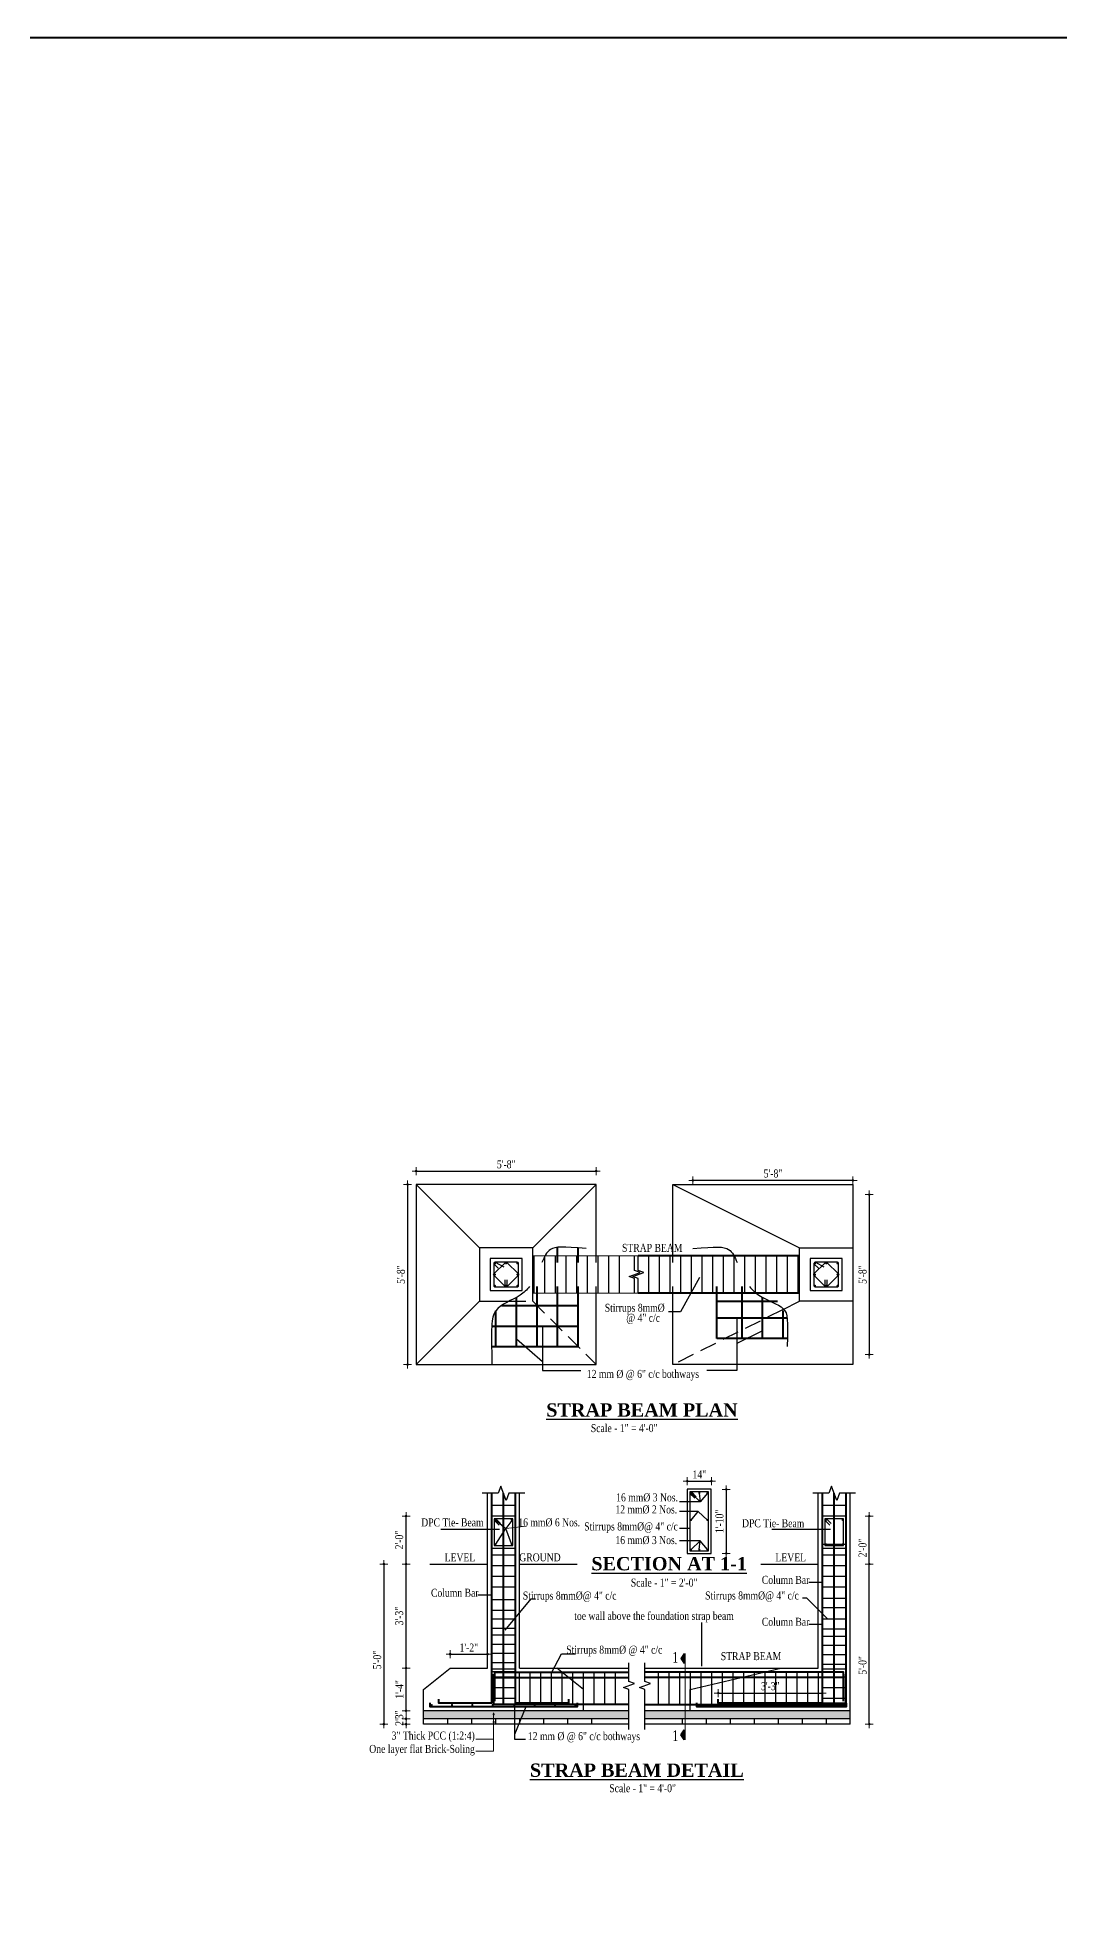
# Model space of a CAD drawing. Header units: feet. Extents: x 4160 to 31260, y -20219 to -1382.
# Drawn here: x 6504 to 7270, y -3109 to -1703 of the extents above; entities that cross this region are included whole.
import ezdxf

# ---------------------------------------------------------------- set-up
doc = ezdxf.new("R2010")
doc.units = ezdxf.units.FT
doc.header["$LTSCALE"] = 50
doc.header["$MEASUREMENT"] = 0
doc.header["$PDMODE"] = 34
doc.linetypes.add('DASHED2', pattern=[0.375, 0.25, -0.125])
for name, color, linetype, lineweight in [('BAR', 7, 'Continuous', 40), ('DIMENSION', 142, 'Continuous', 13), ('STIRRUP', 10, 'Continuous', 30), ('wall', 6, 'Continuous', 40)]:
    doc.layers.add(name, color=color, linetype=linetype, lineweight=lineweight)
doc.layers.add('Text', color=7, linetype='Continuous')
doc.styles.add('1.8 str', font='times.ttf', dxfattribs={"width": 0.8, "height": 6})
doc.styles.add('TITLE', font='times.ttf', dxfattribs={"height": 11})
doc.dimstyles.new('1.4', dxfattribs={"dimscale": 0, "dimtxt": 6, "dimasz": 0.5, "dimexe": 2, "dimexo": 9, "dimgap": 2, "dimtad": 1, "dimdec": 0, "dimlfac": 0.5, "dimzin": 3, "dimdsep": 46, "dimlunit": 4, "dimtxsty": '1.8 str', "dimblk": 'DIM', "dimcen": 3, "dimdle": 3, "dimse1": 1, "dimse2": 1, "dimclrd": 256, "dimclre": 256, "dimclrt": 7, "dimadec": 1, "dimazin": 2, "dimtfac": 1, "dimtdec": 0, "dimtix": 1, "dimtofl": 0, "dimtmove": 2, "dimatfit": 3, "dimldrblk": 'arrow', "dimfxl": 2, "dimfrac": 2, "dimtolj": 2, "dimtzin": 0, "dimarcsym": 0})
pattern_1 = [(130, (9401.3528, -4745.9883), (-3.586301, -0.3137607), [0.375, -4.125]), (185, (9401.3528, -4745.9883), (0.6937567, 3.7609607), [0.3, -3.3]), (79.5486, (9401.054, -4746.0145), (-2.892547, 3.4471977), [0.318701, -3.5057106]), (133.8158, (9401.353, -4744.9883), (-5.336205, -0.827595), [0.5625, -6.1875]), (83.3644, (9400.908, -4745.0573), (-4.6733135, 4.870589), [0.478051, -5.258565]), (188.8158, (9401.353, -4744.9883), (-4.67331, 4.870593), [0.45, -4.95]), (159, (9400.8528, -4745.2383), (-2.9845353, -2.0130945), [0.375, -4.125]), (214, (9400.8528, -4745.2383), (-1.2165767, 3.6257502), [0.3, -3.3]), (108.5486, (9400.604, -4745.406), (-4.201113, 1.6126525), [0.318701, -3.5057106]), (142.5, (9401.3528, -4745.9883), (-0.0607993, 1.66446927), [0, -3.26, 0, -3.35, 0, -3.3125]), (172.5, (9401.3528, -4745.9883), (-1.3153477, 1.9720586), [0, -1.91, 0, -3.185, 0, -1.2625]), (212.5, (9402.4678, -4745.9883), (-2.6691122, -0.11277436), [0, -1.25, 0, -3.9, 0, -5.175]), (222.5, (9402.9678, -4745.9883), (-2.9159308, 0.5005249), [0, -1.625, 0, -2.59, 0, -3.675])]

# ---------------------------------------------------------------- blocks, each defined once
blk = doc.blocks.new('DIM')
at = {"layer": 'DIMENSION'}
h = blk.add_hatch(color=256, dxfattribs=at)
h.paths.add_polyline_path([(0, 1.3), (0, 0), (1.3, 0, 0.414214)])
h.paths.add_polyline_path([(1.3, 0), (0, 0), (0, -1.3, 0.414214)])
h.paths.add_polyline_path([(0, 0), (-1.3, 0, 0.414214), (0, -1.3)])
h.paths.add_polyline_path([(0, 1.3, 0.414214), (-1.3, 0), (0, 0)])
for p, q in [((-6, 0), (6, 0)), ((0, 6), (0, -6))]:
    blk.add_line(p, q, dxfattribs=at)
blk.add_circle((0, 0), 1.28, dxfattribs=at)
blk = doc.blocks.new('*D153')
at = {"layer": 'Defpoints', "color": 0, "ltscale": 10, "transparency": 16777216}
for p in [(6780.1, -2963.3), (6794.3, -2963.3), (6794.3, -2967.3)]:
    blk.add_point(p, dxfattribs=at)
at = {"layer": 'DIMENSION', "lineweight": -2, "ltscale": 10, "transparency": 16777216}
for p, q in [((6780.1, -2962.8), (6780.1, -2962.3)), ((6780.1, -2967.8), (6780.1, -2968.3))]:
    blk.add_line(p, q, dxfattribs=at)
at = {"layer": 'DIMENSION', "lineweight": -2, "ltscale": 10, "transparency": 16777216, "xscale": 0.5, "yscale": 0.5, "zscale": 0.5}
for p, rotation in [((6780.1, -2963.3), 270), ((6780.1, -2967.3), 90)]:
    blk.add_blockref('DIM', p, dxfattribs=dict(at, rotation=rotation))
at = {"layer": 'DIMENSION', "color": 7, "ltscale": 10, "transparency": 16777216, "insert": (6775.1, -2965.3), "char_height": 6, "attachment_point": 5, "rotation": 90, "style": '1.8 str'}
blk.add_mtext('\\A2;2"', dxfattribs=at)
blk = doc.blocks.new('arrow')
at = {"layer": 'DIMENSION'}
blk.add_lwpolyline([(1.2, 0, 0, 2.1, 0), (-2.3, 0, 0, 0, 0), (1.2, 0, 0, 0, 0)], format="xyseb", dxfattribs=at)
blk = doc.blocks.new('*D154')
at = {"layer": 'Defpoints', "color": 0, "ltscale": 10, "transparency": 16777216}
for p in [(6780.1, -2957.3), (6794.3, -2957.3), (6794.3, -2963.3)]:
    blk.add_point(p, dxfattribs=at)
at = {"layer": 'DIMENSION', "lineweight": -2, "ltscale": 10, "transparency": 16777216}
for p, q in [((6780.1, -2956.8), (6780.1, -2956.3)), ((6780.1, -2963.8), (6780.1, -2964.3))]:
    blk.add_line(p, q, dxfattribs=at)
at = {"layer": 'DIMENSION', "lineweight": -2, "ltscale": 10, "transparency": 16777216, "xscale": 0.5, "yscale": 0.5, "zscale": 0.5}
for p, rotation in [((6780.1, -2957.3), 270), ((6780.1, -2963.3), 90)]:
    blk.add_blockref('DIM', p, dxfattribs=dict(at, rotation=rotation))
at = {"layer": 'DIMENSION', "color": 7, "ltscale": 10, "transparency": 16777216, "insert": (6775, -2960.3), "char_height": 6, "attachment_point": 5, "rotation": 90, "style": '1.8 str'}
blk.add_mtext('\\A2;3"', dxfattribs=at)
blk = doc.blocks.new('*D155')
at = {"layer": 'Defpoints', "color": 0, "ltscale": 10, "transparency": 16777216}
for p in [(6780.1, -2925.3), (6834.3, -2925.3), (6794.3, -2957.3)]:
    blk.add_point(p, dxfattribs=at)
at = {"layer": 'DIMENSION', "lineweight": -2, "ltscale": 10, "transparency": 16777216}
blk.add_line((6780.1, -2956.8), (6780.1, -2925.8), dxfattribs=at)
at = {"layer": 'DIMENSION', "lineweight": -2, "ltscale": 10, "transparency": 16777216, "xscale": 0.5, "yscale": 0.5, "zscale": 0.5}
for p, rotation in [((6780.1, -2925.3), 90), ((6780.1, -2957.3), 270)]:
    blk.add_blockref('DIM', p, dxfattribs=dict(at, rotation=rotation))
at = {"layer": 'DIMENSION', "color": 7, "ltscale": 10, "transparency": 16777216, "insert": (6775.1, -2941.3), "char_height": 6, "attachment_point": 5, "rotation": 90, "style": '1.8 str'}
blk.add_mtext('\\A2;1\'-4"', dxfattribs=at)
blk = doc.blocks.new('*D156')
at = {"layer": 'Defpoints', "color": 0, "ltscale": 10, "transparency": 16777216}
for p in [(6780.1, -2847.3), (6799.1, -2847.3), (6794.3, -2925.3)]:
    blk.add_point(p, dxfattribs=at)
at = {"layer": 'DIMENSION', "lineweight": -2, "ltscale": 10, "transparency": 16777216}
blk.add_line((6780.1, -2924.8), (6780.1, -2847.8), dxfattribs=at)
at = {"layer": 'DIMENSION', "lineweight": -2, "ltscale": 10, "transparency": 16777216, "xscale": 0.5, "yscale": 0.5, "zscale": 0.5}
for p, rotation in [((6780.1, -2847.3), 90), ((6780.1, -2925.3), 270)]:
    blk.add_blockref('DIM', p, dxfattribs=dict(at, rotation=rotation))
at = {"layer": 'DIMENSION', "color": 7, "ltscale": 10, "transparency": 16777216, "insert": (6775, -2886.3), "char_height": 6, "attachment_point": 5, "rotation": 90, "style": '1.8 str'}
blk.add_mtext('\\A2;3\'-3"', dxfattribs=at)
blk = doc.blocks.new('*D157')
at = {"layer": 'Defpoints', "color": 0, "ltscale": 10, "transparency": 16777216}
for p in [(6798.1, -2847.3), (6763.5, -2967.3), (6793.2, -2967.3)]:
    blk.add_point(p, dxfattribs=at)
at = {"layer": 'DIMENSION', "lineweight": -2, "ltscale": 10, "transparency": 16777216}
blk.add_line((6763.5, -2847.8), (6763.5, -2966.8), dxfattribs=at)
at = {"layer": 'DIMENSION', "lineweight": -2, "ltscale": 10, "transparency": 16777216, "xscale": 0.5, "yscale": 0.5, "zscale": 0.5}
for p, rotation in [((6763.5, -2847.3), 90), ((6763.5, -2967.3), 270)]:
    blk.add_blockref('DIM', p, dxfattribs=dict(at, rotation=rotation))
at = {"layer": 'DIMENSION', "color": 7, "ltscale": 10, "transparency": 16777216, "insert": (6758.5, -2919.3), "char_height": 6, "attachment_point": 5, "rotation": 90, "style": '1.8 str'}
blk.add_mtext('\\A2;5\'-0"', dxfattribs=at)
blk = doc.blocks.new('*D158')
at = {"layer": 'Defpoints', "color": 0, "ltscale": 10, "transparency": 16777216}
for p in [(6780.1, -2811.3), (6842.3, -2811.3), (6799.1, -2847.3)]:
    blk.add_point(p, dxfattribs=at)
at = {"layer": 'DIMENSION', "lineweight": -2, "ltscale": 10, "transparency": 16777216}
blk.add_line((6780.1, -2846.8), (6780.1, -2811.8), dxfattribs=at)
at = {"layer": 'DIMENSION', "lineweight": -2, "ltscale": 10, "transparency": 16777216, "xscale": 0.5, "yscale": 0.5, "zscale": 0.5}
for p, rotation in [((6780.1, -2811.3), 90), ((6780.1, -2847.3), 270)]:
    blk.add_blockref('DIM', p, dxfattribs=dict(at, rotation=rotation))
at = {"layer": 'DIMENSION', "color": 7, "ltscale": 10, "transparency": 16777216, "insert": (6775, -2829.3), "char_height": 6, "attachment_point": 5, "rotation": 90, "style": '1.8 str'}
blk.add_mtext('\\A2;2\'-0"', dxfattribs=at)
blk = doc.blocks.new('*D159')
at = {"layer": 'Defpoints', "color": 0, "ltscale": 10, "transparency": 16777216}
for p in [(7113.2, -2847.3), (7127.4, -2847.3), (7113.2, -2967.3)]:
    blk.add_point(p, dxfattribs=at)
at = {"layer": 'DIMENSION', "lineweight": -2, "ltscale": 10, "transparency": 16777216}
blk.add_line((7127.4, -2966.8), (7127.4, -2847.8), dxfattribs=at)
at = {"layer": 'DIMENSION', "lineweight": -2, "ltscale": 10, "transparency": 16777216, "xscale": 0.5, "yscale": 0.5, "zscale": 0.5}
for p, rotation in [((7127.4, -2847.3), 90), ((7127.4, -2967.3), 270)]:
    blk.add_blockref('DIM', p, dxfattribs=dict(at, rotation=rotation))
at = {"layer": 'DIMENSION', "color": 7, "ltscale": 10, "transparency": 16777216, "insert": (7122.4, -2923.3), "char_height": 6, "attachment_point": 5, "rotation": 90, "style": '1.8 str'}
blk.add_mtext('\\A2;5\'-0"', dxfattribs=at)
blk = doc.blocks.new('*D160')
at = {"layer": 'Defpoints', "color": 0, "ltscale": 10, "transparency": 16777216}
for p in [(7065.2, -2811.3), (7127.4, -2811.3), (7108.4, -2847.3)]:
    blk.add_point(p, dxfattribs=at)
at = {"layer": 'DIMENSION', "lineweight": -2, "ltscale": 10, "transparency": 16777216}
blk.add_line((7127.4, -2846.8), (7127.4, -2811.8), dxfattribs=at)
at = {"layer": 'DIMENSION', "lineweight": -2, "ltscale": 10, "transparency": 16777216, "xscale": 0.5, "yscale": 0.5, "zscale": 0.5}
for p, rotation in [((7127.4, -2811.3), 90), ((7127.4, -2847.3), 270)]:
    blk.add_blockref('DIM', p, dxfattribs=dict(at, rotation=rotation))
at = {"layer": 'DIMENSION', "color": 7, "ltscale": 10, "transparency": 16777216, "insert": (7122.4, -2835.3), "char_height": 6, "attachment_point": 5, "rotation": 90, "style": '1.8 str'}
blk.add_mtext('\\A2;2\'-0"', dxfattribs=at)
blk = doc.blocks.new('*D161')
at = {"layer": 'Defpoints', "color": 0, "ltscale": 10, "transparency": 16777216}
for p in [(7014.2, -2948.3), (7092.2, -2944), (7092.2, -2948.3)]:
    blk.add_point(p, dxfattribs=at)
at = {"layer": 'DIMENSION', "lineweight": -2, "ltscale": 10, "transparency": 16777216}
blk.add_line((7014.7, -2944), (7091.7, -2944), dxfattribs=at)
at = {"layer": 'DIMENSION', "lineweight": -2, "ltscale": 10, "transparency": 16777216, "xscale": 0.5, "yscale": 0.5, "zscale": 0.5, "rotation": 180}
blk.add_blockref('DIM', (7014.2, -2944), dxfattribs=at)
at = {"layer": 'DIMENSION', "lineweight": -2, "ltscale": 10, "transparency": 16777216, "xscale": 0.5, "yscale": 0.5, "zscale": 0.5}
blk.add_blockref('DIM', (7092.2, -2944), dxfattribs=at)
at = {"layer": 'DIMENSION', "color": 7, "ltscale": 10, "transparency": 16777216, "insert": (7053.2, -2938.9), "char_height": 6, "attachment_point": 5, "style": '1.8 str'}
blk.add_mtext('\\A2;3\'-3"', dxfattribs=at)
blk = doc.blocks.new('*D162')
at = {"layer": 'Defpoints', "color": 0, "ltscale": 10, "transparency": 16777216}
for p in [(6991, -2791.3), (7009, -2785.1), (7009, -2791.3)]:
    blk.add_point(p, dxfattribs=at)
at = {"layer": 'DIMENSION', "lineweight": -2, "ltscale": 10, "transparency": 16777216}
blk.add_line((6991.5, -2785.1), (7008.5, -2785.1), dxfattribs=at)
at = {"layer": 'DIMENSION', "lineweight": -2, "ltscale": 10, "transparency": 16777216, "xscale": 0.5, "yscale": 0.5, "zscale": 0.5, "rotation": 180}
blk.add_blockref('DIM', (6991, -2785.1), dxfattribs=at)
at = {"layer": 'DIMENSION', "lineweight": -2, "ltscale": 10, "transparency": 16777216, "xscale": 0.5, "yscale": 0.5, "zscale": 0.5}
blk.add_blockref('DIM', (7009, -2785.1), dxfattribs=at)
at = {"layer": 'DIMENSION', "color": 7, "ltscale": 10, "transparency": 16777216, "insert": (7000, -2780.1), "char_height": 6, "attachment_point": 5, "style": '1.8 str'}
blk.add_mtext('\\A2;14"', dxfattribs=at)
blk = doc.blocks.new('*D163')
at = {"layer": 'Defpoints', "color": 0, "ltscale": 10, "transparency": 16777216}
for p in [(7009, -2791.3), (7009, -2839.3), (7020.2, -2839.3)]:
    blk.add_point(p, dxfattribs=at)
at = {"layer": 'DIMENSION', "lineweight": -2, "ltscale": 10, "transparency": 16777216}
blk.add_line((7020.2, -2791.8), (7020.2, -2838.8), dxfattribs=at)
at = {"layer": 'DIMENSION', "lineweight": -2, "ltscale": 10, "transparency": 16777216, "xscale": 0.5, "yscale": 0.5, "zscale": 0.5}
for p, rotation in [((7020.2, -2791.3), 90), ((7020.2, -2839.3), 270)]:
    blk.add_blockref('DIM', p, dxfattribs=dict(at, rotation=rotation))
at = {"layer": 'DIMENSION', "color": 7, "ltscale": 10, "transparency": 16777216, "insert": (7015.1, -2815.3), "char_height": 6, "attachment_point": 5, "rotation": 90, "style": '1.8 str'}
blk.add_mtext('\\A2;1\'-10"', dxfattribs=at)
blk = doc.blocks.new('*D164')
at = {"layer": 'Defpoints', "color": 0, "ltscale": 10, "transparency": 16777216}
for p in [(6922.7, -2552.6), (6787.7, -2562.7), (6922.7, -2562.7)]:
    blk.add_point(p, dxfattribs=at)
at = {"layer": 'DIMENSION', "lineweight": -2, "ltscale": 10, "transparency": 16777216}
blk.add_line((6788.2, -2552.6), (6922.2, -2552.6), dxfattribs=at)
at = {"layer": 'DIMENSION', "lineweight": -2, "ltscale": 10, "transparency": 16777216, "xscale": 0.5, "yscale": 0.5, "zscale": 0.5, "rotation": 180}
blk.add_blockref('DIM', (6787.7, -2552.6), dxfattribs=at)
at = {"layer": 'DIMENSION', "lineweight": -2, "ltscale": 10, "transparency": 16777216, "xscale": 0.5, "yscale": 0.5, "zscale": 0.5}
blk.add_blockref('DIM', (6922.7, -2552.6), dxfattribs=at)
at = {"layer": 'DIMENSION', "color": 7, "ltscale": 10, "transparency": 16777216, "insert": (6855.2, -2547.6), "char_height": 6, "attachment_point": 5, "style": '1.8 str'}
blk.add_mtext('\\A2;5\'-8"', dxfattribs=at)
blk = doc.blocks.new('*D165')
at = {"layer": 'Defpoints', "color": 0, "ltscale": 10, "transparency": 16777216}
for p in [(6795.2, -2562.7), (6781.3, -2697.8), (6795.2, -2697.8)]:
    blk.add_point(p, dxfattribs=at)
at = {"layer": 'DIMENSION', "lineweight": -2, "ltscale": 10, "transparency": 16777216}
blk.add_line((6781.3, -2563.2), (6781.3, -2697.3), dxfattribs=at)
at = {"layer": 'DIMENSION', "lineweight": -2, "ltscale": 10, "transparency": 16777216, "xscale": 0.5, "yscale": 0.5, "zscale": 0.5}
for p, rotation in [((6781.3, -2562.7), 90), ((6781.3, -2697.8), 270)]:
    blk.add_blockref('DIM', p, dxfattribs=dict(at, rotation=rotation))
at = {"layer": 'DIMENSION', "color": 7, "ltscale": 10, "transparency": 16777216, "insert": (6776.3, -2630.3), "char_height": 6, "attachment_point": 5, "rotation": 90, "style": '1.8 str'}
blk.add_mtext('\\A2;5\'-8"', dxfattribs=at)
blk = doc.blocks.new('*D166')
at = {"layer": 'Defpoints', "color": 0, "ltscale": 10, "transparency": 16777216}
for p in [(6995.2, -2559.6), (6995.2, -2570.3), (7115.2, -2570.3)]:
    blk.add_point(p, dxfattribs=at)
at = {"layer": 'DIMENSION', "lineweight": -2, "ltscale": 10, "transparency": 16777216}
blk.add_line((7114.7, -2559.6), (6995.7, -2559.6), dxfattribs=at)
at = {"layer": 'DIMENSION', "lineweight": -2, "ltscale": 10, "transparency": 16777216, "xscale": 0.5, "yscale": 0.5, "zscale": 0.5, "rotation": 180}
blk.add_blockref('DIM', (6995.2, -2559.6), dxfattribs=at)
at = {"layer": 'DIMENSION', "lineweight": -2, "ltscale": 10, "transparency": 16777216, "xscale": 0.5, "yscale": 0.5, "zscale": 0.5}
blk.add_blockref('DIM', (7115.2, -2559.6), dxfattribs=at)
at = {"layer": 'DIMENSION', "color": 7, "ltscale": 10, "transparency": 16777216, "insert": (7055.2, -2554.5), "char_height": 6, "attachment_point": 5, "style": '1.8 str'}
blk.add_mtext('\\A2;5\'-8"', dxfattribs=at)
blk = doc.blocks.new('*D167')
at = {"layer": 'Defpoints', "color": 0, "ltscale": 10, "transparency": 16777216}
for p in [(7115.2, -2570.3), (7115.2, -2690.3), (7127.4, -2690.3)]:
    blk.add_point(p, dxfattribs=at)
at = {"layer": 'DIMENSION', "lineweight": -2, "ltscale": 10, "transparency": 16777216}
blk.add_line((7127.4, -2570.8), (7127.4, -2689.8), dxfattribs=at)
at = {"layer": 'DIMENSION', "lineweight": -2, "ltscale": 10, "transparency": 16777216, "xscale": 0.5, "yscale": 0.5, "zscale": 0.5}
for p, rotation in [((7127.4, -2570.3), 90), ((7127.4, -2690.3), 270)]:
    blk.add_blockref('DIM', p, dxfattribs=dict(at, rotation=rotation))
at = {"layer": 'DIMENSION', "color": 7, "ltscale": 10, "transparency": 16777216, "insert": (7122.4, -2630.3), "char_height": 6, "attachment_point": 5, "rotation": 90, "style": '1.8 str'}
blk.add_mtext('\\A2;5\'-8"', dxfattribs=at)
blk = doc.blocks.new('*D213')
at = {"layer": 'Defpoints', "color": 0, "ltscale": 10, "transparency": 16777216}
for p in [(6813.2, -2925.3), (6841.2, -2914.9), (6841.2, -2925.3)]:
    blk.add_point(p, dxfattribs=at)
at = {"layer": 'DIMENSION', "lineweight": -2, "ltscale": 10, "transparency": 16777216}
blk.add_line((6813.7, -2914.9), (6840.7, -2914.9), dxfattribs=at)
at = {"layer": 'DIMENSION', "lineweight": -2, "ltscale": 10, "transparency": 16777216, "xscale": 0.5, "yscale": 0.5, "zscale": 0.5, "rotation": 180}
blk.add_blockref('DIM', (6813.2, -2914.9), dxfattribs=at)
at = {"layer": 'DIMENSION', "lineweight": -2, "ltscale": 10, "transparency": 16777216, "xscale": 0.5, "yscale": 0.5, "zscale": 0.5}
blk.add_blockref('DIM', (6841.2, -2914.9), dxfattribs=at)
at = {"layer": 'DIMENSION', "color": 7, "ltscale": 10, "transparency": 16777216, "insert": (6827.2, -2909.9), "char_height": 6, "attachment_point": 5, "style": '1.8 str'}
blk.add_mtext('\\A2;1\'-2"', dxfattribs=at)

msp = doc.modelspace()

# ---------------------------------------------------------------- hatches: boundary and pattern name
at = {"ltscale": 10}
h = msp.add_hatch(dxfattribs=at)
h.set_pattern_fill('AR-CONC', color=8, scale=0.5, style=0)
h.set_pattern_definition(pattern_1)
h.paths.add_polyline_path([(6845.77, -2960.39, 0.4142136), (6846.17, -2959.99, 1), (6845.37, -2959.99, 0.4142136), (6845.77, -2960.39), (6845.77, -2963.34), (6793.2, -2963.34), (6793.2, -2957.34), (6947.2, -2957.34), (6947.2, -2963.34), (6845.77, -2963.34)])
h = msp.add_hatch(dxfattribs=at)
h.set_pattern_fill('AR-CONC', color=8, scale=0.5, style=0)
h.set_pattern_definition(pattern_1)
h.paths.add_polyline_path([(6959.2, -2957.34), (7113.2, -2957.34), (7113.2, -2963.34), (6959.2, -2963.34)])
at = {"layer": 'Text', "ltscale": 10}
for points in [[(6988.53, -2914.4), (6988.53, -2921.9), (6986.22, -2918.15)], [(6988.53, -2979.19), (6988.53, -2971.69), (6986.22, -2975.44)]]:
    msp.add_hatch(color=256, dxfattribs=at).paths.add_polyline_path(points)

# ---------------------------------------------------------------- linework, layer by layer
for p, q in [((6835.18, -2610.27), (6787.66, -2562.75)), ((6922.7, -2562.75), (6875.18, -2610.27)), ((6980.13, -2562.75), (7075.18, -2610.27)), ((6835.18, -2650.27), (6787.66, -2697.79))]:
    msp.add_line(p, q)
at = {"linetype": 'DASHED2'}
for p, q in [((6875.18, -2650.27), (6922.7, -2697.79)), ((7062.35, -2656.68), (6980.13, -2697.79))]:
    msp.add_line(p, q, dxfattribs=at)
at = {"ltscale": 10}
for p, q in [((7062.35, -2656.68), (7075.18, -2650.27)), ((6841.2, -2925.34), (6841.2, -2794.27)), ((6865.2, -2925.34), (6865.2, -2794.27)), ((7089.2, -2925.34), (7089.2, -2794.27)), ((7113.2, -2967.34), (7113.2, -2794.27)), ((6947.2, -2963.34), (6793.2, -2963.34)), ((6811.2, -2963.34), (6811.2, -2967.34)), ((6829.2, -2963.34), (6829.2, -2967.34)), ((6847.2, -2963.34), (6847.2, -2967.34)), ((6865.2, -2963.34), (6865.2, -2967.34)), ((6883.2, -2963.34), (6883.2, -2967.34)), ((6901.2, -2963.34), (6901.2, -2967.34)), ((6919.2, -2963.34), (6919.2, -2967.34)), ((7113.2, -2957.34), (6959.2, -2957.34)), ((7113.2, -2963.34), (6959.2, -2963.34)), ((6987.2, -2963.34), (6987.2, -2967.34)), ((7005.2, -2963.34), (7005.2, -2967.34)), ((7023.2, -2963.34), (7023.2, -2967.34)), ((7041.2, -2963.34), (7041.2, -2967.34)), ((7059.2, -2963.34), (7059.2, -2967.34)), ((7077.2, -2963.34), (7077.2, -2967.34)), ((7095.2, -2963.34), (7095.2, -2967.34))]:
    msp.add_line(p, q, dxfattribs=at)
at = {"color": 5, "ltscale": 10}
for p, q in [((6798.02, -2847.34), (6841.2, -2847.34)), ((6865.2, -2847.34), (6908.37, -2847.34)), ((7046.02, -2847.34), (7089.2, -2847.34))]:
    msp.add_line(p, q, dxfattribs=at)
at = {"linetype": 'Continuous', "ltscale": 10}
msp.add_line((6947.2, -2957.34), (6793.2, -2957.34), dxfattribs=at)
for points in [[(6922.7, -2621.27), (6922.7, -2562.75), (6787.66, -2562.75), (6787.66, -2697.79), (6922.7, -2697.79), (6922.7, -2639.27)], [(6980.13, -2621.27), (6980.13, -2562.75), (7115.18, -2562.75), (7115.18, -2697.79), (6980.13, -2697.79), (6980.13, -2639.27)], [(6875.18, -2639.27), (6875.18, -2610.27), (6835.18, -2610.27), (6835.18, -2639.27)], [(7075.18, -2650.27), (7075.18, -2610.27), (7115.18, -2610.27), (7115.18, -2650.27), (7075.18, -2650.27)], [(6835.18, -2639.27), (6835.18, -2650.27), (6857.33, -2650.27)]]:
    msp.add_lwpolyline(points)
for points in [[(6843.18, -2642.27), (6867.18, -2642.27), (6867.18, -2618.27), (6843.18, -2618.27)], [(7083.18, -2642.27), (7107.18, -2642.27), (7107.18, -2618.27), (7083.18, -2618.27)]]:
    msp.add_lwpolyline(points, close=True)
at = {"ltscale": 10, "const_width": 0.8}
for points in [[(6846.35, -2630.27, 1), (6847.15, -2630.27, 1)], [(6846.76, -2621.44, 1), (6846.76, -2622.24, 1)], [(6855.16, -2621.44, -1), (6855.16, -2622.24, -1)], [(6863.59, -2621.44, -1), (6863.59, -2622.24, -1)], [(6864.01, -2630.27, -1), (6863.21, -2630.27, -1)], [(7086.35, -2630.27, 1), (7087.15, -2630.27, 1)], [(7086.76, -2621.44, 1), (7086.76, -2622.24, 1)], [(7095.16, -2621.44, -1), (7095.16, -2622.24, -1)], [(7103.59, -2621.44, -1), (7103.59, -2622.24, -1)], [(7104.01, -2630.27, -1), (7103.21, -2630.27, -1)], [(6846.76, -2639.1, -1), (6846.76, -2638.3, -1)], [(6855.16, -2639.1, 1), (6855.16, -2638.3, 1)], [(6863.59, -2639.1, 1), (6863.59, -2638.3, 1)], [(7086.76, -2639.1, -1), (7086.76, -2638.3, -1)], [(7095.16, -2639.1, 1), (7095.16, -2638.3, 1)], [(7103.59, -2639.1, 1), (7103.59, -2638.3, 1)], [(6993.78, -2793.67, 1), (6993.78, -2794.47, 1)], [(6999.96, -2793.67, -1), (6999.96, -2794.47, -1)], [(7006.15, -2793.67, -1), (7006.15, -2794.47, -1)], [(6847.02, -2813.74, 1), (6847.02, -2814.54, 1)], [(6859.38, -2813.74, -1), (6859.38, -2814.54, -1)], [(6993.78, -2814.72, -1), (6993.78, -2813.92, -1)], [(7006.15, -2814.72, 1), (7006.15, -2813.92, 1)], [(7095.02, -2813.74, 1), (7095.02, -2814.54, 1)], [(7107.38, -2813.74, -1), (7107.38, -2814.54, -1)], [(6846.6, -2832.52, 1), (6847.4, -2832.52, 1)], [(6859.8, -2832.52, -1), (6859, -2832.52, -1)], [(6993.78, -2836.87, -1), (6993.78, -2836.07, -1)], [(6999.96, -2836.87, 1), (6999.96, -2836.07, 1)], [(7006.15, -2836.87, 1), (7006.15, -2836.07, 1)], [(7094.6, -2832.52, 1), (7095.4, -2832.52, 1)], [(7107.8, -2832.52, -1), (7107, -2832.52, -1)], [(6799, -2953.02, 1), (6799.8, -2953.02, 1)], [(6814.23, -2953.02, 1), (6815.03, -2953.02, 1)], [(6829.46, -2953.02, 1), (6830.26, -2953.02, 1)], [(6844.69, -2953.02, 1), (6845.49, -2953.02, 1)], [(6861.71, -2953.02, -1), (6860.91, -2953.02, -1)], [(6876.94, -2953.02, -1), (6876.14, -2953.02, -1)], [(6892.17, -2953.02, -1), (6891.37, -2953.02, -1)], [(6907.4, -2953.02, -1), (6906.6, -2953.02, -1)], [(6998.8, -2953.02, 1), (6999.6, -2953.02, 1)], [(7014.22, -2953.02, 1), (7015.02, -2953.02, 1)], [(7029.64, -2953.02, 1), (7030.44, -2953.02, 1)], [(7045.06, -2953.02, 1), (7045.86, -2953.02, 1)], [(7060.48, -2953.02, 1), (7061.28, -2953.02, 1)], [(7075.9, -2953.02, 1), (7076.7, -2953.02, 1)], [(7091.32, -2953.02, 1), (7092.12, -2953.02, 1)], [(7106.74, -2953.02, 1), (7107.54, -2953.02, 1)], [(6845.37, -2959.99, 1), (6846.17, -2959.99, 1)], [(6845.37, -2965.7, 1), (6846.17, -2965.7, 1)]]:
    msp.add_lwpolyline(points, format="xyb", close=True, dxfattribs=at)
at = {"linetype": 'Continuous', "ltscale": 10}
for points in [[(6951.49, -2644.27), (6951.49, -2633.27), (6947.37, -2631.77), (6955.61, -2628.77), (6951.49, -2627.27), (6951.49, -2616.27)], [(6954.23, -2644.27), (6954.23, -2633.27), (6950.11, -2631.77), (6958.35, -2628.77), (6954.23, -2627.27), (6954.23, -2616.27)], [(6869.2, -2794.27), (6857.2, -2794.27), (6855.2, -2799.77), (6851.2, -2788.78), (6849.2, -2794.27), (6837.2, -2794.27)], [(7117.2, -2794.27), (7105.2, -2794.27), (7103.2, -2799.77), (7099.2, -2788.78), (7097.2, -2794.27), (7085.2, -2794.27)], [(6947.2, -2971.34), (6947.2, -2941.34), (6943.08, -2939.84), (6951.32, -2936.84), (6947.2, -2935.34), (6947.2, -2921.34)], [(6959.2, -2971.34), (6959.2, -2941.34), (6955.08, -2939.84), (6963.32, -2936.84), (6959.2, -2935.34), (6959.2, -2921.34)]]:
    msp.add_lwpolyline(points, dxfattribs=at)
at = {"linetype": 'DASHED2'}
msp.add_lwpolyline([(6857.33, -2650.27), (6875.18, -2650.27), (6875.18, -2639.27)], dxfattribs=at)
at = {"ltscale": 10}
for points in [[(7008.96, -2791.27), (6990.96, -2791.27), (6990.96, -2839.27), (7008.96, -2839.27)], [(6844.2, -2835.34), (6862.2, -2835.34), (6862.2, -2811.34), (6844.2, -2811.34)], [(7092.2, -2835.34), (7110.2, -2835.34), (7110.2, -2811.34), (7092.2, -2811.34)]]:
    msp.add_lwpolyline(points, close=True, dxfattribs=at)
for points in [[(6793.2, -2941.34), (6813.2, -2925.34)], [(6813.2, -2925.34), (6841.2, -2925.34)], [(6865.2, -2925.34), (6947.2, -2925.34)], [(6959.2, -2925.34), (7089.2, -2925.34)], [(6947.2, -2967.34), (6793.2, -2967.34), (6793.2, -2941.34)], [(7113.2, -2967.34), (6959.2, -2967.34)]]:
    msp.add_lwpolyline(points, dxfattribs=at)
at = {"linetype": 'DASHED2', "ltscale": 20}
for points in [[(6913.2, -2957.34), (6913.2, -2941.34), (6893.2, -2925.34)], [(6993.2, -2957.34), (6993.2, -2941.34), (7061.2, -2925.34)]]:
    msp.add_lwpolyline(points, dxfattribs=at)
for points, knots in [([(6915.18, -2610.64), (6897.45, -2609.54), (6887.72, -2608.52), (6883.68, -2617.16), (6882.04, -2621.27)], [1.6418207, 1.6418207, 1.6418207, 1.6418207, 9.2625144, 15.3337011, 15.3337011, 15.3337011, 15.3337011]), ([(6995.18, -2610.64), (7012.9, -2609.54), (7022.63, -2608.52), (7026.67, -2617.16), (7028.31, -2621.27)], [1.6418207, 1.6418207, 1.6418207, 1.6418207, 9.2625144, 15.3337011, 15.3337011, 15.3337011, 15.3337011]), ([(6872.74, -2639.27), (6870.75, -2641.7), (6863.23, -2648.75), (6843.25, -2654.41), (6844.07, -2670.42), (6844.48, -2697.79)], [25.0554873, 25.0554873, 25.0554873, 25.0554873, 29.8270999, 40.7446338, 51.2542884, 51.2542884, 51.2542884, 51.2542884]), ([(7037.62, -2639.27), (7039.6, -2641.7), (7047.13, -2648.75), (7067.11, -2654.41), (7066.28, -2664.42), (7065.88, -2684.27)], [25.0554873, 25.0554873, 25.0554873, 25.0554873, 29.8270999, 40.7446338, 51.2542884, 51.2542884, 51.2542884, 51.2542884])]:
    msp.add_open_spline(points, degree=3, knots=knots)
at = {"layer": 'BAR'}
for p, q in [((6893.76, -2621.27), (6893.76, -2609.8)), ((6909.18, -2621.27), (6909.18, -2610.26)), ((7075.18, -2616.27), (6954.23, -2616.27)), ((6878.34, -2684.27), (6878.34, -2639.27)), ((6893.76, -2684.27), (6893.76, -2639.27)), ((6909.18, -2684.27), (6909.18, -2639.27)), ((7075.18, -2644.27), (6954.23, -2644.27)), ((7013.18, -2678.27), (7013.18, -2639.27)), ((7032.02, -2678.27), (7032.02, -2639.27)), ((6847.5, -2684.27), (6847.5, -2657.32)), ((6851.77, -2653.43), (6909.18, -2653.43)), ((6862.92, -2684.27), (6862.92, -2647.38)), ((7058.58, -2650.45), (7013.18, -2650.45)), ((7047.44, -2678.27), (7047.44, -2647.38)), ((7062.86, -2678.27), (7062.86, -2657.32)), ((6844.36, -2668.85), (6909.18, -2668.85)), ((7066, -2662.85), (7013.18, -2662.85)), ((6844.35, -2684.27), (6909.18, -2684.27)), ((7066, -2678.27), (7013.18, -2678.27))]:
    msp.add_line(p, q, dxfattribs=at)
at = {"layer": 'BAR', "ltscale": 10}
for p, q in [((6853.2, -2951.7), (6853.2, -2794.27)), ((7101.2, -2951.7), (7101.2, -2794.27)), ((6847.38, -2932.38), (6947.2, -2932.38)), ((7107.48, -2932.38), (6959.2, -2932.38))]:
    msp.add_line(p, q, dxfattribs=at)
for points in [[(6844.2, -2794.27), (6844.2, -2951.7), (6804.6, -2951.7), (6804.6, -2948.7)], [(6901.8, -2948.7), (6901.8, -2951.7), (6862.2, -2951.7), (6862.2, -2794.27)], [(7092.2, -2794.27), (7092.2, -2951.7), (7014.2, -2951.7), (7014.2, -2948.7)], [(7092.2, -2951.7), (7110.2, -2951.7), (7110.2, -2794.27)], [(6845.66, -2929.84), (6845.66, -2952.43), (6947.32, -2952.43)], [(6846.66, -2950.09), (6846.66, -2950.09), (6846.66, -2928.34), (6947.2, -2928.34)], [(7109.6, -2929.84), (7109.6, -2952.83), (6959.08, -2952.83)], [(7108.2, -2950.09), (7108.2, -2950.09), (7108.2, -2928.34), (6959.2, -2928.34)], [(6908.32, -2951.34), (6908.32, -2954.34), (6798.08, -2954.34), (6798.08, -2951.34)], [(7110.2, -2951.7), (7110.2, -2954.34), (6998.08, -2954.34), (6998.08, -2951.34)]]:
    msp.add_lwpolyline(points, dxfattribs=at)
at = {"layer": 'DIMENSION', "ltscale": 20}
for p, q in [((6954.23, -2616.27), (6875.18, -2616.27)), ((6954.23, -2644.27), (6875.18, -2644.27))]:
    msp.add_line(p, q, dxfattribs=at)
at = {"layer": 'DIMENSION', "ltscale": 10}
for p, q in [((6854.86, -2820.7), (6870.31, -2818.96)), ((6989.38, -2979.14), (6989.38, -2914.45)), ((6845.76, -2958.73), (6845.76, -2987.52)), ((6832.52, -2978.71), (6845.76, -2978.71)), ((6832.52, -2987.52), (6845.76, -2987.52))]:
    msp.add_line(p, q, dxfattribs=at)
msp.add_lwpolyline([(6988.53, -2921.9), (6988.53, -2914.4), (6986.22, -2918.15), (6988.53, -2921.9)], dxfattribs=at)
at = {"layer": 'STIRRUP', "color": 5}
for p, q in [((6845.95, -2622.08), (6849.28, -2625.41)), ((6846.99, -2621.04), (6853.32, -2624.37)), ((7085.95, -2622.08), (7089.28, -2625.41)), ((7086.99, -2621.04), (7093.32, -2624.37)), ((6854.44, -2639.13), (6854.44, -2634.12)), ((6855.92, -2639.13), (6855.92, -2634.12)), ((7094.44, -2639.13), (7094.44, -2634.12)), ((7095.92, -2639.13), (7095.92, -2634.12))]:
    msp.add_line(p, q, dxfattribs=at)
at = {"layer": 'STIRRUP'}
for p, q in [((6876.18, -2644.27), (6876.18, -2616.27)), ((6884.18, -2644.27), (6884.18, -2616.27)), ((6892.18, -2644.27), (6892.18, -2616.27)), ((6900.18, -2644.27), (6900.18, -2616.27)), ((6908.18, -2644.27), (6908.18, -2616.27)), ((6916.18, -2644.27), (6916.18, -2616.27)), ((6924.18, -2644.27), (6924.18, -2616.27)), ((6932.18, -2644.27), (6932.18, -2616.27)), ((6940.18, -2644.27), (6940.18, -2616.27)), ((6962.18, -2644.27), (6962.18, -2616.27)), ((6970.18, -2644.27), (6970.18, -2616.27)), ((6978.18, -2644.27), (6978.18, -2616.27)), ((6986.18, -2644.27), (6986.18, -2616.27)), ((6994.18, -2644.27), (6994.18, -2616.27)), ((7002.18, -2644.27), (7002.18, -2616.27)), ((7010.18, -2644.27), (7010.18, -2616.27)), ((7018.18, -2644.27), (7018.18, -2616.27)), ((7026.18, -2644.27), (7026.18, -2616.27)), ((7034.18, -2644.27), (7034.18, -2616.27)), ((7042.18, -2644.27), (7042.18, -2616.27)), ((7050.18, -2644.27), (7050.18, -2616.27)), ((7058.18, -2644.27), (7058.18, -2616.27)), ((7066.18, -2644.27), (7066.18, -2616.27)), ((7074.18, -2644.27), (7074.18, -2616.27)), ((6862.61, -2803.34), (6843.79, -2803.34)), ((7110.61, -2803.34), (7091.79, -2803.34)), ((6862.62, -2840.68), (6843.8, -2840.68)), ((7110.62, -2832.68), (7091.8, -2832.68)), ((7110.62, -2840.68), (7091.8, -2840.68)), ((6862.62, -2848.68), (6843.8, -2848.68)), ((7110.62, -2848.68), (7091.8, -2848.68)), ((6862.62, -2856.68), (6843.8, -2856.68)), ((6862.62, -2864.68), (6843.8, -2864.68)), ((7110.62, -2856.68), (7091.8, -2856.68)), ((7110.62, -2864.68), (7091.8, -2864.68)), ((6862.62, -2874.18), (6843.8, -2874.18)), ((6862.62, -2882.18), (6843.8, -2882.18)), ((7110.62, -2873.18), (7091.8, -2873.18)), ((7110.62, -2880.18), (7091.8, -2880.18)), ((6862.62, -2888.68), (6843.8, -2888.68)), ((6862.62, -2895.54), (6843.8, -2895.54)), ((7110.62, -2888.68), (7091.8, -2888.68)), ((7110.62, -2896.01), (7091.8, -2896.01)), ((6862.62, -2900.68), (6843.8, -2900.68)), ((6862.62, -2907.54), (6843.8, -2907.54)), ((7110.62, -2901.62), (7091.8, -2901.62)), ((7110.62, -2908.48), (7091.8, -2908.48)), ((6862.62, -2914.41), (6843.8, -2914.41)), ((6862.62, -2921.27), (6843.8, -2921.27)), ((7110.62, -2915.34), (7091.8, -2915.34)), ((7110.62, -2922.67), (7091.8, -2922.67)), ((6862.62, -2926.01), (6843.8, -2926.01)), ((6862.62, -2928.01), (6843.8, -2928.01)), ((6862.62, -2932.01), (6843.8, -2932.01)), ((6865.09, -2952.43), (6865.09, -2927.94)), ((6873.09, -2952.43), (6873.09, -2927.94)), ((6881.09, -2952.43), (6881.09, -2927.94)), ((6889.09, -2952.43), (6889.09, -2927.94)), ((6897.09, -2952.43), (6897.09, -2927.94)), ((6905.09, -2952.43), (6905.09, -2927.94)), ((6913.09, -2952.43), (6913.09, -2927.94)), ((6921.09, -2952.43), (6921.09, -2927.94)), ((6929.09, -2952.43), (6929.09, -2927.94)), ((6937.09, -2952.43), (6937.09, -2927.94)), ((6969.3, -2952.43), (6969.3, -2927.94)), ((6977.3, -2952.43), (6977.3, -2927.94)), ((6985.3, -2952.43), (6985.3, -2927.94)), ((6993.3, -2952.43), (6993.3, -2927.94)), ((7001.3, -2952.43), (7001.3, -2927.94)), ((7009.3, -2952.43), (7009.3, -2927.94)), ((7017.3, -2952.43), (7017.3, -2927.94)), ((7025.3, -2952.43), (7025.3, -2927.94)), ((7033.3, -2952.43), (7033.3, -2927.94)), ((7041.3, -2952.43), (7041.3, -2927.94)), ((7049.3, -2952.43), (7049.3, -2927.94)), ((7057.3, -2952.43), (7057.3, -2927.94)), ((7065.3, -2952.43), (7065.3, -2927.94)), ((7073.3, -2952.43), (7073.3, -2927.94)), ((7081.3, -2952.43), (7081.3, -2927.94)), ((7089.3, -2952.43), (7089.3, -2927.94)), ((7110.62, -2926.01), (7091.8, -2926.01)), ((7110.62, -2932.01), (7091.8, -2932.01)), ((6862.62, -2940.01), (6843.8, -2940.01)), ((6862.62, -2948.01), (6843.8, -2948.01)), ((7110.62, -2940.01), (7091.8, -2940.01)), ((7110.62, -2948.01), (7091.8, -2948.01))]:
    msp.add_line(p, q, dxfattribs=at)
at = {"layer": 'STIRRUP', "color": 5, "ltscale": 10}
for p, q in [((6992.96, -2794.4), (6996.57, -2798.01)), ((6994.1, -2793.27), (6997.7, -2796.88)), ((6846.2, -2814.47), (6849.81, -2818.07)), ((6847.33, -2813.34), (6850.94, -2816.94)), ((7094.2, -2814.47), (7097.81, -2818.07)), ((7095.33, -2813.34), (7098.94, -2816.94))]:
    msp.add_line(p, q, dxfattribs=at)
at = {"layer": 'STIRRUP', "color": 5}
for points in [[(6855.7, -2639.35), (6855.7, -2639.35, -0.4142136), (6854.65, -2639.35), (6845.95, -2630.79, -0.2803397), (6845.95, -2629.75), (6854.65, -2621.19, -0.4142136), (6855.7, -2621.19), (6864.41, -2629.75, -0.2547819), (6864.41, -2630.79), (6855.7, -2639.35)], [(7095.7, -2639.35), (7095.7, -2639.35, -0.4142136), (7094.65, -2639.35), (7085.95, -2630.79, -0.2803397), (7085.95, -2629.75), (7094.65, -2621.19, -0.4142136), (7095.7, -2621.19), (7104.41, -2629.75, -0.2547819), (7104.41, -2630.79), (7095.7, -2639.35)]]:
    msp.add_lwpolyline(points, format="xyb", dxfattribs=at)
for points in [[(6846.86, -2639.5), (6863.5, -2639.5, 0.4142136), (6864.41, -2638.59), (6864.41, -2621.95, 0.4142136), (6863.5, -2621.04), (6846.86, -2621.04, 0.4142136), (6845.95, -2621.95), (6845.95, -2638.59, 0.4142136)], [(7086.86, -2639.5), (7103.5, -2639.5, 0.4142136), (7104.41, -2638.59), (7104.41, -2621.95, 0.4142136), (7103.5, -2621.04), (7086.86, -2621.04, 0.4142136), (7085.95, -2621.95), (7085.95, -2638.59, 0.4142136)]]:
    msp.add_lwpolyline(points, format="xyb", close=True, dxfattribs=at)
at = {"layer": 'STIRRUP', "color": 5, "ltscale": 10}
for points in [[(7006.96, -2793.27), (6992.96, -2793.27), (6992.96, -2837.27), (7006.96, -2837.27)], [(6846.2, -2833.34), (6860.2, -2833.34), (6860.2, -2813.34), (6846.2, -2813.34)], [(7094.2, -2833.34), (7108.2, -2833.34), (7108.2, -2813.34), (7094.2, -2813.34)]]:
    msp.add_lwpolyline(points, close=True, dxfattribs=at)
at = {"layer": 'Text', "ltscale": 10}
msp.add_lwpolyline([(6988.53, -2971.69), (6988.53, -2979.19), (6986.22, -2975.44), (6988.53, -2971.69)], dxfattribs=at)
at = {"layer": 'wall', "ltscale": 0.1}
msp.add_lwpolyline([(4159.96, -1702.72), (11400.87, -1702.72), (11400.87, -7447.07), (4159.96, -7447.07)], close=True, dxfattribs=at)

# ---------------------------------------------------------------- texts
at = {"layer": 'Text', "ltscale": 10, "style": '1.8 str', "width": 0.8}
for s, height, p in [('STRAP BEAM', 6, (6942.03, -2613.21)), ('Stirrups 8mm%%C ', 6, (6929.1, -2658.14)), ('@ 4" c/c', 6, (6945.21, -2665.67)), ('12 mm %%C @ 6" c/c bothways', 6, (6915.67, -2707.72)), ('Scale - 1" = 4\'-0"', 6, (6918.66, -2748.36)), ('16 mm%%C 3 Nos.', 6, (6937.65, -2800.29)), ('DPC Tie- Beam', 6, (6791.49, -2819.06)), ('16 mm%%C 6 Nos.', 6, (6864.3, -2819.03)), ('12 mm%%C 2 Nos.', 6, (6937.06, -2809.35)), ('Stirrups 8mm%%C@ 4" c/c', 6, (6913.67, -2822.09)), ('16 mm%%C 3 Nos.', 6, (6937.06, -2832.32)), ('DPC Tie- Beam', 6, (7031.97, -2819.7)), ('LEVEL', 6, (6809.06, -2845.29)), ('GROUND', 6, (6865, -2845.27)), ('LEVEL', 6, (7057.06, -2845.29)), ('Column Bar', 6, (6798.84, -2871.82)), ('Stirrups 8mm%%C@ 4" c/c', 6, (6867.67, -2873.91)), ('Scale - 1" = 2\'-0"', 6, (6948.63, -2864.22)), ('Stirrups 8mm%%C@ 4" c/c', 6, (7004.36, -2873.86)), ('Column Bar', 6, (7046.84, -2862.14)), ('toe wall above the foundation strap beam', 6, (6906.22, -2889.15)), ('Column Bar', 6, (7046.84, -2893.59)), ('Stirrups 8mm%%C @ 4" c/c', 6, (6900.2, -2914.49)), ('1', 8, (6979.54, -2921.24)), ('STRAP BEAM', 6, (7016.08, -2919.35)), ('12 mm %%C @ 6" c/c bothways', 6, (6871.45, -2979.32)), ('1', 8, (6979.54, -2980.02)), ('Scale - 1" = 4\'-0"', 6, (6932.49, -3018.35))]:
    msp.add_text(s, height=height, dxfattribs=at).set_placement(p)
at = {"layer": 'Text', "char_height": 10, "width": 209.6782, "attachment_point": 3, "style": 'TITLE'}
for s, insert in [('{\\fTimes New Roman|b1|i0|c0|p18;\\LSTRAP BEAM PLAN}', (7028.74, -2726.78)), ('{\\fTimes New Roman|b1|i0|c0|p18;\\LSECTION AT 1-1}', (7035.71, -2842.01)), ('{\\fTimes New Roman|b1|i0|c0|p18;\\LSTRAP BEAM DETAIL}', (7033.3, -2996.85))]:
    msp.add_mtext(s, dxfattribs=dict(at, insert=insert))
at = {"layer": 'Text', "ltscale": 10, "insert": (6831.67, -2972.89), "char_height": 6, "attachment_point": 3, "style": '1.8 str'}
msp.add_mtext('3" Thick PCC (1:2:4)\\POne layer flat Brick-Soling', dxfattribs=at)

# ---------------------------------------------------------------- dimensions: what is measured, and where the dimension line sits
at = {"layer": 'DIMENSION', "ltscale": 10}
for p1, p2, distance, picture, middle in [((6787.66, -2562.75), (6922.7, -2562.75), 10.12, '*D164', (6855.18, -2547.58)), ((6795.18, -2562.75), (6795.18, -2697.79), -13.86, '*D165', (6776.26, -2630.27)), ((7115.18, -2570.27), (6995.18, -2570.27), -10.69, '*D166', (7055.18, -2554.53)), ((7115.18, -2570.27), (7115.18, -2690.27), 12.23, '*D167', (7122.35, -2630.27))]:
    dim = msp.add_aligned_dim(p1=p1, p2=p2, distance=distance, text='5\'-8"', dimstyle='1.4', override={"dimscale": 1}, dxfattribs=at)
    dim.commit()
    dim.dimension.update_dxf_attribs({"geometry": picture, "text_midpoint": middle})
for base, p1, p2, angle, text, picture, middle in [((7008.96, -2785.11), (6990.96, -2791.27), (7008.96, -2791.27), 180, '14"', '*D162', (6999.96, -2780.11)), ((7020.18, -2839.27), (7008.96, -2791.27), (7008.96, -2839.27), 90, '1\'-10"', '*D163', (7015.13, -2815.27)), ((6780.07, -2811.34), (6799.14, -2847.34), (6842.32, -2811.34), 90, '2\'-0"', '*D158', (6775.02, -2829.34))]:
    dim = msp.add_linear_dim(base=base, p1=p1, p2=p2, angle=angle, text=text, dimstyle='1.4', override={"dimscale": 1}, dxfattribs=at)
    dim.commit()
    dim.dimension.update_dxf_attribs({"geometry": picture, "text_midpoint": middle})
dim = msp.add_linear_dim(base=(7127.45, -2811.34), p1=(7108.37, -2847.34), p2=(7065.2, -2811.34), angle=90, text='2\'-0"', dimstyle='1.4', override={"dimscale": 1}, dxfattribs=at)
dim.commit()
dim.dimension.update_dxf_attribs({"geometry": '*D160', "text_midpoint": (7122.4, -2835.34), "dimtype": 160})
for base, p1, p2, picture, middle in [((6763.54, -2967.34), (6798.08, -2847.34), (6793.2, -2967.34), '*D157', (6758.49, -2919.34)), ((7127.45, -2847.34), (7113.2, -2967.34), (7113.2, -2847.34), '*D159', (7122.4, -2923.34))]:
    dim = msp.add_linear_dim(base=base, p1=p1, p2=p2, angle=90, dimstyle='1.4', override={"dimscale": 1}, dxfattribs=at)
    dim.commit()
    dim.dimension.update_dxf_attribs({"geometry": picture, "text_midpoint": middle, "dimtype": 160})
for base, p1, p2, angle, picture, middle in [((6780.07, -2847.34), (6794.32, -2925.34), (6799.14, -2847.34), 90, '*D156', (6775.02, -2886.34)), ((6780.07, -2925.34), (6794.32, -2957.34), (6834.32, -2925.34), 90, '*D155', (6775.07, -2941.34)), ((7092.2, -2943.98), (7014.2, -2948.34), (7092.2, -2948.34), 180, '*D161', (7053.2, -2938.93)), ((6780.07, -2957.34), (6794.32, -2963.34), (6794.32, -2957.34), 90, '*D154', (6775.02, -2960.34)), ((6780.07, -2963.34), (6794.32, -2967.34), (6794.32, -2963.34), 90, '*D153', (6775.07, -2965.34))]:
    dim = msp.add_linear_dim(base=base, p1=p1, p2=p2, angle=angle, dimstyle='1.4', override={"dimscale": 1}, dxfattribs=at)
    dim.commit()
    dim.dimension.update_dxf_attribs({"geometry": picture, "text_midpoint": middle})
dim = msp.add_linear_dim(base=(6841.2, -2914.91), p1=(6813.2, -2925.34), p2=(6841.2, -2925.34), dimstyle='1.4', override={"dimscale": 1}, dxfattribs=at)
dim.commit()
dim.dimension.update_dxf_attribs({"geometry": '*D213', "text_midpoint": (6827.2, -2909.91)})

# ---------------------------------------------------------------- leaders
for points in [[(7000.18, -2632.36), (6985.97, -2658.13), (6976.79, -2658.12)], [(6882.31, -2668.85), (6882.31, -2702.08), (6911.2, -2702.08)], [(7028.04, -2662.85), (7028.04, -2702.08), (7005.67, -2702.08)], [(6862.92, -2678.55), (6882.31, -2695.4)], [(7047.44, -2672.55), (7028.04, -2681.88)], [(6993.78, -2794.07), (7000.55, -2800.75), (6985.03, -2800.75)], [(6999.96, -2794.07), (7000.55, -2800.75)], [(7006.15, -2794.07), (7000.55, -2800.75)], [(6993.78, -2814.32), (6999, -2807.87), (6985.03, -2807.87)], [(7006.15, -2814.32), (6999, -2807.87)], [(6850.27, -2821.45), (6806.25, -2821.45)], [(6847.31, -2814.41), (6854.86, -2820.7)], [(6847.32, -2832.27), (6854.86, -2820.7)], [(6859.38, -2814.54), (6854.86, -2820.7)], [(6859.12, -2832.23), (6854.86, -2820.7)], [(6992.96, -2820.71), (6985.03, -2820.71)], [(7098.27, -2821.45), (7054.25, -2821.45)], [(6993.78, -2836.47), (7000.55, -2829.79), (6985.03, -2829.79)], [(6999.96, -2836.47), (7000.55, -2829.79)], [(7006.15, -2836.47), (7000.55, -2829.79)], [(7092.2, -2861.04), (7082.05, -2861.04)], [(6844.2, -2870.73), (6834.05, -2870.73)], [(6854.4, -2896.9), (6873.94, -2873.47), (6877.2, -2873.47)], [(7095.99, -2888.42), (7080.48, -2872.83), (7077.22, -2872.83)], [(7001.66, -2891.12), (7001.66, -2923.96)], [(7092.2, -2892.5), (7082.05, -2892.5)], [(6889.09, -2928.96), (6896.64, -2914.62), (6907.12, -2914.7)], [(6861.5, -2953.28), (6861.5, -2978.63), (6869.68, -2978.63)], [(6869.98, -2954.34), (6861.5, -2975.12)]]:
    msp.add_leader(points, dimstyle='1.4', override={"dimscale": 1}, dxfattribs=at)

doc.saveas('drawing.dxf')
